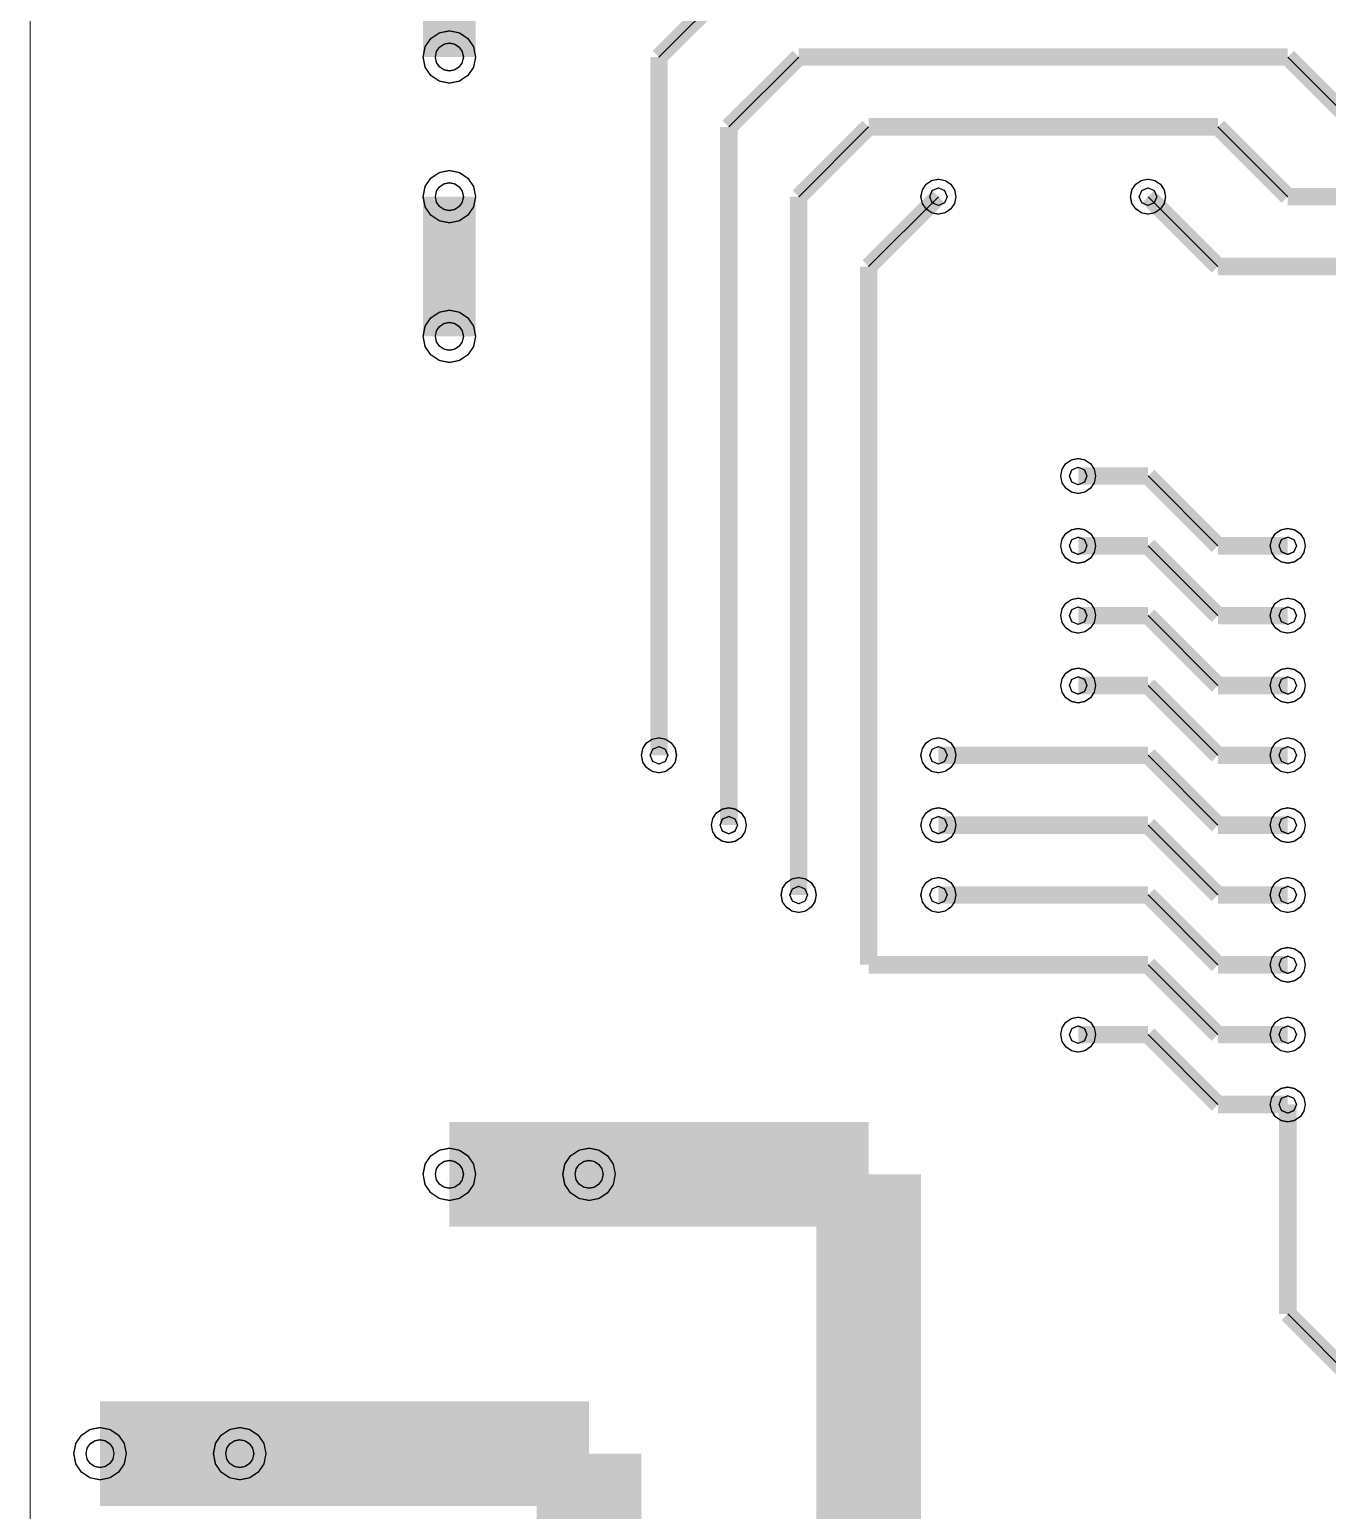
# Model space of a CAD drawing. Extents: x 0.8 to 14.6, y 0 to 10.
# Drawn here: x 0.842 to 4.712, y 3.404 to 7.821 of the extents above; entities that cross this region are included whole.
import ezdxf

# ---------------------------------------------------------------- set-up
doc = ezdxf.new("R2010")
doc.units = 0
doc.layers.get('0').update_dxf_attribs({"linetype": 'CONTINUOUS'})

msp = doc.modelspace()

# ---------------------------------------------------------------- linework, layer by layer
at = {"color": 0}
for points, const_width in [([(0.84375, 0.03125), (0.84375, 10.0313)], 0.00313), ([(2.09375, 8.36458), (2.09375, 7.73958)], 0.15625), ([(2.92708, 7.94792), (2.71875, 7.73958)], 0.05208), ([(2.71875, 7.73958), (2.71875, 5.65625)], 0.05208), ([(3.13542, 7.73958), (2.92708, 7.53125)], 0.05208), ([(4.59375, 7.73958), (3.13542, 7.73958)], 0.05208), ([(4.80208, 7.53125), (4.59375, 7.73958)], 0.05208), ([(2.92708, 7.53125), (2.92708, 5.44792)], 0.05208), ([(3.13542, 7.32292), (3.34375, 7.53125)], 0.05208), ([(3.34375, 7.53125), (4.38542, 7.53125)], 0.05208), ([(4.59375, 7.32292), (4.38542, 7.53125)], 0.05208), ([(2.09375, 7.32292), (2.09375, 6.90625)], 0.15625), ([(3.13542, 5.23958), (3.13542, 7.32292)], 0.05208), ([(3.55208, 7.32292), (3.34375, 7.11458)], 0.05208), ([(4.17708, 7.32292), (4.38542, 7.11458)], 0.05208), ([(5.21875, 7.32292), (4.59375, 7.32292)], 0.05208), ([(3.34375, 7.11458), (3.34375, 5.03125)], 0.05208), ([(4.38542, 7.11458), (9.17708, 7.11458)], 0.05208), ([(4.17708, 6.48958), (3.96875, 6.48958)], 0.05208), ([(4.38542, 6.28125), (4.17708, 6.48958)], 0.05208), ([(4.17708, 6.28125), (3.96875, 6.28125)], 0.05208), ([(4.38542, 6.07292), (4.17708, 6.28125)], 0.05208), ([(4.59375, 6.28125), (4.38542, 6.28125)], 0.05208), ([(4.17708, 6.07292), (3.96875, 6.07292)], 0.05208), ([(4.38542, 5.86458), (4.17708, 6.07292)], 0.05208), ([(4.59375, 6.07292), (4.38542, 6.07292)], 0.05208), ([(4.17708, 5.86458), (3.96875, 5.86458)], 0.05208), ([(4.38542, 5.65625), (4.17708, 5.86458)], 0.05208), ([(4.59375, 5.86458), (4.38542, 5.86458)], 0.05208), ([(3.55208, 5.65625), (4.17708, 5.65625)], 0.05208), ([(4.38542, 5.44792), (4.17708, 5.65625)], 0.05208), ([(4.59375, 5.65625), (4.38542, 5.65625)], 0.05208), ([(4.17708, 5.44792), (3.55208, 5.44792)], 0.05208), ([(4.38542, 5.23958), (4.17708, 5.44792)], 0.05208), ([(4.59375, 5.44792), (4.38542, 5.44792)], 0.05208), ([(4.17708, 5.23958), (3.55208, 5.23958)], 0.05208), ([(4.38542, 5.03125), (4.17708, 5.23958)], 0.05208), ([(4.59375, 5.23958), (4.38542, 5.23958)], 0.05208), ([(4.17708, 5.03125), (3.34375, 5.03125)], 0.05208), ([(4.38542, 4.82292), (4.17708, 5.03125)], 0.05208), ([(4.59375, 5.03125), (4.38542, 5.03125)], 0.05208), ([(4.17708, 4.82292), (3.96875, 4.82292)], 0.05208), ([(4.38542, 4.61458), (4.17708, 4.82292)], 0.05208), ([(4.59375, 4.82292), (4.38542, 4.82292)], 0.05208), ([(4.59375, 4.61458), (4.38542, 4.61458)], 0.05208), ([(4.59375, 4.61458), (4.59375, 3.98958)], 0.05208), ([(3.34375, 4.40625), (2.09375, 4.40625)], 0.3125), ([(3.34375, 1.07292), (3.34375, 4.40625)], 0.3125), ([(4.80208, 3.78125), (4.59375, 3.98958)], 0.05208), ([(2.51042, 3.57292), (1.05208, 3.57292)], 0.3125), ([(2.51042, 3.15625), (2.51042, 3.57292)], 0.3125)]:
    msp.add_lwpolyline(points, dxfattribs=dict(at, const_width=const_width))
for points in [[(2.92708, 7.94792), (2.71875, 7.73958)], [(3.13542, 7.73958), (2.92708, 7.53125)], [(4.80208, 7.53125), (4.59375, 7.73958)], [(3.13542, 7.32292), (3.34375, 7.53125)], [(4.59375, 7.32292), (4.38542, 7.53125)], [(3.55208, 7.32292), (3.34375, 7.11458)], [(4.17708, 7.32292), (4.38542, 7.11458)], [(4.38542, 6.28125), (4.17708, 6.48958)], [(4.38542, 6.07292), (4.17708, 6.28125)], [(4.38542, 5.86458), (4.17708, 6.07292)], [(4.38542, 5.65625), (4.17708, 5.86458)], [(4.38542, 5.44792), (4.17708, 5.65625)], [(4.38542, 5.23958), (4.17708, 5.44792)], [(4.38542, 5.03125), (4.17708, 5.23958)], [(4.38542, 4.82292), (4.17708, 5.03125)], [(4.38542, 4.61458), (4.17708, 4.82292)], [(4.80208, 3.78125), (4.59375, 3.98958)]]:
    msp.add_lwpolyline(points, dxfattribs=at)
at = {"color": 0, "const_width": 0.00344}
for points in [[(2.17188, 7.73958), (2.16569, 7.70919), (2.14899, 7.68435), (2.12414, 7.66764), (2.09375, 7.66146), (2.06332, 7.66764), (2.03847, 7.68435), (2.02175, 7.70919), (2.01563, 7.73958), (2.02175, 7.77001), (2.03847, 7.79486), (2.06332, 7.81158), (2.09375, 7.81771), (2.12414, 7.81158), (2.14899, 7.79486), (2.16569, 7.77001), (2.17188, 7.73958)], [(2.17188, 7.32292), (2.16569, 7.29253), (2.14899, 7.26768), (2.12414, 7.25097), (2.09375, 7.24479), (2.06332, 7.25097), (2.03847, 7.26768), (2.02175, 7.29253), (2.01563, 7.32292), (2.02175, 7.35335), (2.03847, 7.37819), (2.06332, 7.39492), (2.09375, 7.40104), (2.12414, 7.39492), (2.14899, 7.37819), (2.16569, 7.35335), (2.17188, 7.32292)], [(3.60417, 7.32292), (3.60004, 7.30268), (3.58886, 7.28614), (3.57232, 7.27496), (3.55208, 7.27083), (3.53179, 7.27496), (3.51525, 7.28614), (3.50407, 7.30268), (3.5, 7.32292), (3.50407, 7.34321), (3.51525, 7.35975), (3.53179, 7.37093), (3.55208, 7.375), (3.57232, 7.37093), (3.58886, 7.35975), (3.60004, 7.34321), (3.60417, 7.32292)], [(4.22917, 7.32292), (4.22504, 7.30268), (4.21386, 7.28614), (4.19732, 7.27496), (4.17708, 7.27083), (4.15679, 7.27496), (4.14025, 7.28614), (4.12907, 7.30268), (4.125, 7.32292), (4.12907, 7.34321), (4.14025, 7.35975), (4.15679, 7.37093), (4.17708, 7.375), (4.19732, 7.37093), (4.21386, 7.35975), (4.22504, 7.34321), (4.22917, 7.32292)], [(2.17188, 6.90625), (2.16569, 6.87586), (2.14899, 6.85101), (2.12414, 6.83431), (2.09375, 6.82813), (2.06332, 6.83431), (2.03847, 6.85101), (2.02175, 6.87586), (2.01563, 6.90625), (2.02175, 6.93668), (2.03847, 6.96153), (2.06332, 6.97825), (2.09375, 6.98438), (2.12414, 6.97825), (2.14899, 6.96153), (2.16569, 6.93668), (2.17188, 6.90625)], [(4.02083, 6.48958), (4.01671, 6.46935), (4.00553, 6.45281), (3.98899, 6.44163), (3.96875, 6.4375), (3.94846, 6.44163), (3.93192, 6.45281), (3.92074, 6.46935), (3.91667, 6.48958), (3.92074, 6.50988), (3.93192, 6.52642), (3.94846, 6.5376), (3.96875, 6.54167), (3.98899, 6.5376), (4.00553, 6.52642), (4.01671, 6.50988), (4.02083, 6.48958)], [(4.02083, 6.28125), (4.01671, 6.26101), (4.00553, 6.24447), (3.98899, 6.23329), (3.96875, 6.22917), (3.94846, 6.23329), (3.93192, 6.24447), (3.92074, 6.26101), (3.91667, 6.28125), (3.92074, 6.30154), (3.93192, 6.31808), (3.94846, 6.32926), (3.96875, 6.33333), (3.98899, 6.32926), (4.00553, 6.31808), (4.01671, 6.30154), (4.02083, 6.28125)], [(4.64583, 6.28125), (4.64171, 6.26101), (4.63053, 6.24447), (4.61399, 6.23329), (4.59375, 6.22917), (4.57346, 6.23329), (4.55692, 6.24447), (4.54574, 6.26101), (4.54167, 6.28125), (4.54574, 6.30154), (4.55692, 6.31808), (4.57346, 6.32926), (4.59375, 6.33333), (4.61399, 6.32926), (4.63053, 6.31808), (4.64171, 6.30154), (4.64583, 6.28125)], [(4.02083, 6.07292), (4.01671, 6.05268), (4.00553, 6.03614), (3.98899, 6.02496), (3.96875, 6.02083), (3.94846, 6.02496), (3.93192, 6.03614), (3.92074, 6.05268), (3.91667, 6.07292), (3.92074, 6.09321), (3.93192, 6.10975), (3.94846, 6.12093), (3.96875, 6.125), (3.98899, 6.12093), (4.00553, 6.10975), (4.01671, 6.09321), (4.02083, 6.07292)], [(4.64583, 6.07292), (4.64171, 6.05268), (4.63053, 6.03614), (4.61399, 6.02496), (4.59375, 6.02083), (4.57346, 6.02496), (4.55692, 6.03614), (4.54574, 6.05268), (4.54167, 6.07292), (4.54574, 6.09321), (4.55692, 6.10975), (4.57346, 6.12093), (4.59375, 6.125), (4.61399, 6.12093), (4.63053, 6.10975), (4.64171, 6.09321), (4.64583, 6.07292)], [(4.02083, 5.86458), (4.01671, 5.84435), (4.00553, 5.82781), (3.98899, 5.81663), (3.96875, 5.8125), (3.94846, 5.81663), (3.93192, 5.82781), (3.92074, 5.84435), (3.91667, 5.86458), (3.92074, 5.88488), (3.93192, 5.90142), (3.94846, 5.9126), (3.96875, 5.91667), (3.98899, 5.9126), (4.00553, 5.90142), (4.01671, 5.88488), (4.02083, 5.86458)], [(4.64583, 5.86458), (4.64171, 5.84435), (4.63053, 5.82781), (4.61399, 5.81663), (4.59375, 5.8125), (4.57346, 5.81663), (4.55692, 5.82781), (4.54574, 5.84435), (4.54167, 5.86458), (4.54574, 5.88488), (4.55692, 5.90142), (4.57346, 5.9126), (4.59375, 5.91667), (4.61399, 5.9126), (4.63053, 5.90142), (4.64171, 5.88488), (4.64583, 5.86458)], [(2.77083, 5.65625), (2.76671, 5.63601), (2.75553, 5.61947), (2.73899, 5.60829), (2.71875, 5.60417), (2.69846, 5.60829), (2.68192, 5.61947), (2.67074, 5.63601), (2.66667, 5.65625), (2.67074, 5.67654), (2.68192, 5.69308), (2.69846, 5.70426), (2.71875, 5.70833), (2.73899, 5.70426), (2.75553, 5.69308), (2.76671, 5.67654), (2.77083, 5.65625)], [(3.60417, 5.65625), (3.60004, 5.63601), (3.58886, 5.61947), (3.57232, 5.60829), (3.55208, 5.60417), (3.53179, 5.60829), (3.51525, 5.61947), (3.50407, 5.63601), (3.5, 5.65625), (3.50407, 5.67654), (3.51525, 5.69308), (3.53179, 5.70426), (3.55208, 5.70833), (3.57232, 5.70426), (3.58886, 5.69308), (3.60004, 5.67654), (3.60417, 5.65625)], [(4.64583, 5.65625), (4.64171, 5.63601), (4.63053, 5.61947), (4.61399, 5.60829), (4.59375, 5.60417), (4.57346, 5.60829), (4.55692, 5.61947), (4.54574, 5.63601), (4.54167, 5.65625), (4.54574, 5.67654), (4.55692, 5.69308), (4.57346, 5.70426), (4.59375, 5.70833), (4.61399, 5.70426), (4.63053, 5.69308), (4.64171, 5.67654), (4.64583, 5.65625)], [(2.97917, 5.44792), (2.97504, 5.42768), (2.96386, 5.41114), (2.94732, 5.39996), (2.92708, 5.39583), (2.90679, 5.39996), (2.89025, 5.41114), (2.87907, 5.42768), (2.875, 5.44792), (2.87907, 5.46821), (2.89025, 5.48475), (2.90679, 5.49593), (2.92708, 5.5), (2.94732, 5.49593), (2.96386, 5.48475), (2.97504, 5.46821), (2.97917, 5.44792)], [(3.60417, 5.44792), (3.60004, 5.42768), (3.58886, 5.41114), (3.57232, 5.39996), (3.55208, 5.39583), (3.53179, 5.39996), (3.51525, 5.41114), (3.50407, 5.42768), (3.5, 5.44792), (3.50407, 5.46821), (3.51525, 5.48475), (3.53179, 5.49593), (3.55208, 5.5), (3.57232, 5.49593), (3.58886, 5.48475), (3.60004, 5.46821), (3.60417, 5.44792)], [(4.64583, 5.44792), (4.64171, 5.42768), (4.63053, 5.41114), (4.61399, 5.39996), (4.59375, 5.39583), (4.57346, 5.39996), (4.55692, 5.41114), (4.54574, 5.42768), (4.54167, 5.44792), (4.54574, 5.46821), (4.55692, 5.48475), (4.57346, 5.49593), (4.59375, 5.5), (4.61399, 5.49593), (4.63053, 5.48475), (4.64171, 5.46821), (4.64583, 5.44792)], [(3.1875, 5.23958), (3.18338, 5.21935), (3.17219, 5.20281), (3.15565, 5.19162), (3.13542, 5.1875), (3.11513, 5.19162), (3.09858, 5.20281), (3.0874, 5.21935), (3.08333, 5.23958), (3.0874, 5.25988), (3.09858, 5.27642), (3.11513, 5.2876), (3.13542, 5.29167), (3.15565, 5.2876), (3.17219, 5.27642), (3.18338, 5.25988), (3.1875, 5.23958)], [(3.60417, 5.23958), (3.60004, 5.21935), (3.58886, 5.20281), (3.57232, 5.19162), (3.55208, 5.1875), (3.53179, 5.19162), (3.51525, 5.20281), (3.50407, 5.21935), (3.5, 5.23958), (3.50407, 5.25988), (3.51525, 5.27642), (3.53179, 5.2876), (3.55208, 5.29167), (3.57232, 5.2876), (3.58886, 5.27642), (3.60004, 5.25988), (3.60417, 5.23958)], [(4.64583, 5.23958), (4.64171, 5.21935), (4.63053, 5.20281), (4.61399, 5.19162), (4.59375, 5.1875), (4.57346, 5.19162), (4.55692, 5.20281), (4.54574, 5.21935), (4.54167, 5.23958), (4.54574, 5.25988), (4.55692, 5.27642), (4.57346, 5.2876), (4.59375, 5.29167), (4.61399, 5.2876), (4.63053, 5.27642), (4.64171, 5.25988), (4.64583, 5.23958)], [(4.64583, 5.03125), (4.64171, 5.01101), (4.63053, 4.99447), (4.61399, 4.98329), (4.59375, 4.97917), (4.57346, 4.98329), (4.55692, 4.99447), (4.54574, 5.01101), (4.54167, 5.03125), (4.54574, 5.05154), (4.55692, 5.06808), (4.57346, 5.07926), (4.59375, 5.08333), (4.61399, 5.07926), (4.63053, 5.06808), (4.64171, 5.05154), (4.64583, 5.03125)], [(4.02083, 4.82292), (4.01671, 4.80268), (4.00553, 4.78614), (3.98899, 4.77496), (3.96875, 4.77083), (3.94846, 4.77496), (3.93192, 4.78614), (3.92074, 4.80268), (3.91667, 4.82292), (3.92074, 4.84321), (3.93192, 4.85975), (3.94846, 4.87093), (3.96875, 4.875), (3.98899, 4.87093), (4.00553, 4.85975), (4.01671, 4.84321), (4.02083, 4.82292)], [(4.64583, 4.82292), (4.64171, 4.80268), (4.63053, 4.78614), (4.61399, 4.77496), (4.59375, 4.77083), (4.57346, 4.77496), (4.55692, 4.78614), (4.54574, 4.80268), (4.54167, 4.82292), (4.54574, 4.84321), (4.55692, 4.85975), (4.57346, 4.87093), (4.59375, 4.875), (4.61399, 4.87093), (4.63053, 4.85975), (4.64171, 4.84321), (4.64583, 4.82292)], [(4.64583, 4.61458), (4.64171, 4.59435), (4.63053, 4.57781), (4.61399, 4.56662), (4.59375, 4.5625), (4.57346, 4.56662), (4.55692, 4.57781), (4.54574, 4.59435), (4.54167, 4.61458), (4.54574, 4.63488), (4.55692, 4.65142), (4.57346, 4.6626), (4.59375, 4.66667), (4.61399, 4.6626), (4.63053, 4.65142), (4.64171, 4.63488), (4.64583, 4.61458)], [(2.17188, 4.40625), (2.16569, 4.37586), (2.14899, 4.35101), (2.12414, 4.33431), (2.09375, 4.32813), (2.06332, 4.33431), (2.03847, 4.35101), (2.02175, 4.37586), (2.01563, 4.40625), (2.02175, 4.43668), (2.03847, 4.46153), (2.06332, 4.47825), (2.09375, 4.48438), (2.12414, 4.47825), (2.14899, 4.46153), (2.16569, 4.43668), (2.17188, 4.40625)], [(2.58854, 4.40625), (2.58236, 4.37586), (2.56565, 4.35101), (2.54081, 4.33431), (2.51042, 4.32813), (2.47999, 4.33431), (2.45514, 4.35101), (2.43842, 4.37586), (2.43229, 4.40625), (2.43842, 4.43668), (2.45514, 4.46153), (2.47999, 4.47825), (2.51042, 4.48438), (2.54081, 4.47825), (2.56565, 4.46153), (2.58236, 4.43668), (2.58854, 4.40625)], [(1.13021, 3.57292), (1.12402, 3.54253), (1.10731, 3.51768), (1.08247, 3.50097), (1.05208, 3.49479), (1.02165, 3.50097), (0.9968, 3.51768), (0.98009, 3.54253), (0.97396, 3.57292), (0.98009, 3.60335), (0.9968, 3.62819), (1.02165, 3.64492), (1.05208, 3.65104), (1.08247, 3.64492), (1.10731, 3.62819), (1.12402, 3.60335), (1.13021, 3.57292)], [(1.54688, 3.57292), (1.54069, 3.54253), (1.52399, 3.51768), (1.49914, 3.50097), (1.46875, 3.49479), (1.43832, 3.50097), (1.41347, 3.51768), (1.39675, 3.54253), (1.39063, 3.57292), (1.39675, 3.60335), (1.41347, 3.62819), (1.43832, 3.64492), (1.46875, 3.65104), (1.49914, 3.64492), (1.52399, 3.62819), (1.54069, 3.60335), (1.54688, 3.57292)]]:
    msp.add_lwpolyline(points, close=True, dxfattribs=at)
at = {"color": 0}
for points in [[(2.17188, 7.73958), (2.16569, 7.70919), (2.14899, 7.68435), (2.12414, 7.66764), (2.09375, 7.66146), (2.06332, 7.66764), (2.03847, 7.68435), (2.02175, 7.70919), (2.01563, 7.73958), (2.02175, 7.77001), (2.03847, 7.79486), (2.06332, 7.81158), (2.09375, 7.81771), (2.12414, 7.81158), (2.14899, 7.79486), (2.16569, 7.77001), (2.17188, 7.73958)], [(2.17188, 7.32292), (2.16569, 7.29253), (2.14899, 7.26768), (2.12414, 7.25097), (2.09375, 7.24479), (2.06332, 7.25097), (2.03847, 7.26768), (2.02175, 7.29253), (2.01563, 7.32292), (2.02175, 7.35335), (2.03847, 7.37819), (2.06332, 7.39492), (2.09375, 7.40104), (2.12414, 7.39492), (2.14899, 7.37819), (2.16569, 7.35335), (2.17188, 7.32292)], [(3.60417, 7.32292), (3.60004, 7.30268), (3.58886, 7.28614), (3.57232, 7.27496), (3.55208, 7.27083), (3.53179, 7.27496), (3.51525, 7.28614), (3.50407, 7.30268), (3.5, 7.32292), (3.50407, 7.34321), (3.51525, 7.35975), (3.53179, 7.37093), (3.55208, 7.375), (3.57232, 7.37093), (3.58886, 7.35975), (3.60004, 7.34321), (3.60417, 7.32292)], [(4.22917, 7.32292), (4.22504, 7.30268), (4.21386, 7.28614), (4.19732, 7.27496), (4.17708, 7.27083), (4.15679, 7.27496), (4.14025, 7.28614), (4.12907, 7.30268), (4.125, 7.32292), (4.12907, 7.34321), (4.14025, 7.35975), (4.15679, 7.37093), (4.17708, 7.375), (4.19732, 7.37093), (4.21386, 7.35975), (4.22504, 7.34321), (4.22917, 7.32292)], [(2.17188, 6.90625), (2.16569, 6.87586), (2.14899, 6.85101), (2.12414, 6.83431), (2.09375, 6.82813), (2.06332, 6.83431), (2.03847, 6.85101), (2.02175, 6.87586), (2.01563, 6.90625), (2.02175, 6.93668), (2.03847, 6.96153), (2.06332, 6.97825), (2.09375, 6.98438), (2.12414, 6.97825), (2.14899, 6.96153), (2.16569, 6.93668), (2.17188, 6.90625)], [(4.02083, 6.48958), (4.01671, 6.46935), (4.00553, 6.45281), (3.98899, 6.44163), (3.96875, 6.4375), (3.94846, 6.44163), (3.93192, 6.45281), (3.92074, 6.46935), (3.91667, 6.48958), (3.92074, 6.50988), (3.93192, 6.52642), (3.94846, 6.5376), (3.96875, 6.54167), (3.98899, 6.5376), (4.00553, 6.52642), (4.01671, 6.50988), (4.02083, 6.48958)], [(4.02083, 6.28125), (4.01671, 6.26101), (4.00553, 6.24447), (3.98899, 6.23329), (3.96875, 6.22917), (3.94846, 6.23329), (3.93192, 6.24447), (3.92074, 6.26101), (3.91667, 6.28125), (3.92074, 6.30154), (3.93192, 6.31808), (3.94846, 6.32926), (3.96875, 6.33333), (3.98899, 6.32926), (4.00553, 6.31808), (4.01671, 6.30154), (4.02083, 6.28125)], [(4.64583, 6.28125), (4.64171, 6.26101), (4.63053, 6.24447), (4.61399, 6.23329), (4.59375, 6.22917), (4.57346, 6.23329), (4.55692, 6.24447), (4.54574, 6.26101), (4.54167, 6.28125), (4.54574, 6.30154), (4.55692, 6.31808), (4.57346, 6.32926), (4.59375, 6.33333), (4.61399, 6.32926), (4.63053, 6.31808), (4.64171, 6.30154), (4.64583, 6.28125)], [(4.02083, 6.07292), (4.01671, 6.05268), (4.00553, 6.03614), (3.98899, 6.02496), (3.96875, 6.02083), (3.94846, 6.02496), (3.93192, 6.03614), (3.92074, 6.05268), (3.91667, 6.07292), (3.92074, 6.09321), (3.93192, 6.10975), (3.94846, 6.12093), (3.96875, 6.125), (3.98899, 6.12093), (4.00553, 6.10975), (4.01671, 6.09321), (4.02083, 6.07292)], [(4.64583, 6.07292), (4.64171, 6.05268), (4.63053, 6.03614), (4.61399, 6.02496), (4.59375, 6.02083), (4.57346, 6.02496), (4.55692, 6.03614), (4.54574, 6.05268), (4.54167, 6.07292), (4.54574, 6.09321), (4.55692, 6.10975), (4.57346, 6.12093), (4.59375, 6.125), (4.61399, 6.12093), (4.63053, 6.10975), (4.64171, 6.09321), (4.64583, 6.07292)], [(4.02083, 5.86458), (4.01671, 5.84435), (4.00553, 5.82781), (3.98899, 5.81663), (3.96875, 5.8125), (3.94846, 5.81663), (3.93192, 5.82781), (3.92074, 5.84435), (3.91667, 5.86458), (3.92074, 5.88488), (3.93192, 5.90142), (3.94846, 5.9126), (3.96875, 5.91667), (3.98899, 5.9126), (4.00553, 5.90142), (4.01671, 5.88488), (4.02083, 5.86458)], [(4.64583, 5.86458), (4.64171, 5.84435), (4.63053, 5.82781), (4.61399, 5.81663), (4.59375, 5.8125), (4.57346, 5.81663), (4.55692, 5.82781), (4.54574, 5.84435), (4.54167, 5.86458), (4.54574, 5.88488), (4.55692, 5.90142), (4.57346, 5.9126), (4.59375, 5.91667), (4.61399, 5.9126), (4.63053, 5.90142), (4.64171, 5.88488), (4.64583, 5.86458)], [(2.77083, 5.65625), (2.76671, 5.63601), (2.75553, 5.61947), (2.73899, 5.60829), (2.71875, 5.60417), (2.69846, 5.60829), (2.68192, 5.61947), (2.67074, 5.63601), (2.66667, 5.65625), (2.67074, 5.67654), (2.68192, 5.69308), (2.69846, 5.70426), (2.71875, 5.70833), (2.73899, 5.70426), (2.75553, 5.69308), (2.76671, 5.67654), (2.77083, 5.65625)], [(3.60417, 5.65625), (3.60004, 5.63601), (3.58886, 5.61947), (3.57232, 5.60829), (3.55208, 5.60417), (3.53179, 5.60829), (3.51525, 5.61947), (3.50407, 5.63601), (3.5, 5.65625), (3.50407, 5.67654), (3.51525, 5.69308), (3.53179, 5.70426), (3.55208, 5.70833), (3.57232, 5.70426), (3.58886, 5.69308), (3.60004, 5.67654), (3.60417, 5.65625)], [(4.64583, 5.65625), (4.64171, 5.63601), (4.63053, 5.61947), (4.61399, 5.60829), (4.59375, 5.60417), (4.57346, 5.60829), (4.55692, 5.61947), (4.54574, 5.63601), (4.54167, 5.65625), (4.54574, 5.67654), (4.55692, 5.69308), (4.57346, 5.70426), (4.59375, 5.70833), (4.61399, 5.70426), (4.63053, 5.69308), (4.64171, 5.67654), (4.64583, 5.65625)], [(2.97917, 5.44792), (2.97504, 5.42768), (2.96386, 5.41114), (2.94732, 5.39996), (2.92708, 5.39583), (2.90679, 5.39996), (2.89025, 5.41114), (2.87907, 5.42768), (2.875, 5.44792), (2.87907, 5.46821), (2.89025, 5.48475), (2.90679, 5.49593), (2.92708, 5.5), (2.94732, 5.49593), (2.96386, 5.48475), (2.97504, 5.46821), (2.97917, 5.44792)], [(3.60417, 5.44792), (3.60004, 5.42768), (3.58886, 5.41114), (3.57232, 5.39996), (3.55208, 5.39583), (3.53179, 5.39996), (3.51525, 5.41114), (3.50407, 5.42768), (3.5, 5.44792), (3.50407, 5.46821), (3.51525, 5.48475), (3.53179, 5.49593), (3.55208, 5.5), (3.57232, 5.49593), (3.58886, 5.48475), (3.60004, 5.46821), (3.60417, 5.44792)], [(4.64583, 5.44792), (4.64171, 5.42768), (4.63053, 5.41114), (4.61399, 5.39996), (4.59375, 5.39583), (4.57346, 5.39996), (4.55692, 5.41114), (4.54574, 5.42768), (4.54167, 5.44792), (4.54574, 5.46821), (4.55692, 5.48475), (4.57346, 5.49593), (4.59375, 5.5), (4.61399, 5.49593), (4.63053, 5.48475), (4.64171, 5.46821), (4.64583, 5.44792)], [(3.1875, 5.23958), (3.18338, 5.21935), (3.17219, 5.20281), (3.15565, 5.19162), (3.13542, 5.1875), (3.11513, 5.19162), (3.09858, 5.20281), (3.0874, 5.21935), (3.08333, 5.23958), (3.0874, 5.25988), (3.09858, 5.27642), (3.11513, 5.2876), (3.13542, 5.29167), (3.15565, 5.2876), (3.17219, 5.27642), (3.18338, 5.25988), (3.1875, 5.23958)], [(3.60417, 5.23958), (3.60004, 5.21935), (3.58886, 5.20281), (3.57232, 5.19162), (3.55208, 5.1875), (3.53179, 5.19162), (3.51525, 5.20281), (3.50407, 5.21935), (3.5, 5.23958), (3.50407, 5.25988), (3.51525, 5.27642), (3.53179, 5.2876), (3.55208, 5.29167), (3.57232, 5.2876), (3.58886, 5.27642), (3.60004, 5.25988), (3.60417, 5.23958)], [(4.64583, 5.23958), (4.64171, 5.21935), (4.63053, 5.20281), (4.61399, 5.19162), (4.59375, 5.1875), (4.57346, 5.19162), (4.55692, 5.20281), (4.54574, 5.21935), (4.54167, 5.23958), (4.54574, 5.25988), (4.55692, 5.27642), (4.57346, 5.2876), (4.59375, 5.29167), (4.61399, 5.2876), (4.63053, 5.27642), (4.64171, 5.25988), (4.64583, 5.23958)], [(4.64583, 5.03125), (4.64171, 5.01101), (4.63053, 4.99447), (4.61399, 4.98329), (4.59375, 4.97917), (4.57346, 4.98329), (4.55692, 4.99447), (4.54574, 5.01101), (4.54167, 5.03125), (4.54574, 5.05154), (4.55692, 5.06808), (4.57346, 5.07926), (4.59375, 5.08333), (4.61399, 5.07926), (4.63053, 5.06808), (4.64171, 5.05154), (4.64583, 5.03125)], [(4.02083, 4.82292), (4.01671, 4.80268), (4.00553, 4.78614), (3.98899, 4.77496), (3.96875, 4.77083), (3.94846, 4.77496), (3.93192, 4.78614), (3.92074, 4.80268), (3.91667, 4.82292), (3.92074, 4.84321), (3.93192, 4.85975), (3.94846, 4.87093), (3.96875, 4.875), (3.98899, 4.87093), (4.00553, 4.85975), (4.01671, 4.84321), (4.02083, 4.82292)], [(4.64583, 4.82292), (4.64171, 4.80268), (4.63053, 4.78614), (4.61399, 4.77496), (4.59375, 4.77083), (4.57346, 4.77496), (4.55692, 4.78614), (4.54574, 4.80268), (4.54167, 4.82292), (4.54574, 4.84321), (4.55692, 4.85975), (4.57346, 4.87093), (4.59375, 4.875), (4.61399, 4.87093), (4.63053, 4.85975), (4.64171, 4.84321), (4.64583, 4.82292)], [(4.64583, 4.61458), (4.64171, 4.59435), (4.63053, 4.57781), (4.61399, 4.56662), (4.59375, 4.5625), (4.57346, 4.56662), (4.55692, 4.57781), (4.54574, 4.59435), (4.54167, 4.61458), (4.54574, 4.63488), (4.55692, 4.65142), (4.57346, 4.6626), (4.59375, 4.66667), (4.61399, 4.6626), (4.63053, 4.65142), (4.64171, 4.63488), (4.64583, 4.61458)], [(2.17188, 4.40625), (2.16569, 4.37586), (2.14899, 4.35101), (2.12414, 4.33431), (2.09375, 4.32813), (2.06332, 4.33431), (2.03847, 4.35101), (2.02175, 4.37586), (2.01563, 4.40625), (2.02175, 4.43668), (2.03847, 4.46153), (2.06332, 4.47825), (2.09375, 4.48438), (2.12414, 4.47825), (2.14899, 4.46153), (2.16569, 4.43668), (2.17188, 4.40625)], [(2.58854, 4.40625), (2.58236, 4.37586), (2.56565, 4.35101), (2.54081, 4.33431), (2.51042, 4.32813), (2.47999, 4.33431), (2.45514, 4.35101), (2.43842, 4.37586), (2.43229, 4.40625), (2.43842, 4.43668), (2.45514, 4.46153), (2.47999, 4.47825), (2.51042, 4.48438), (2.54081, 4.47825), (2.56565, 4.46153), (2.58236, 4.43668), (2.58854, 4.40625)], [(1.13021, 3.57292), (1.12402, 3.54253), (1.10731, 3.51768), (1.08247, 3.50097), (1.05208, 3.49479), (1.02165, 3.50097), (0.9968, 3.51768), (0.98009, 3.54253), (0.97396, 3.57292), (0.98009, 3.60335), (0.9968, 3.62819), (1.02165, 3.64492), (1.05208, 3.65104), (1.08247, 3.64492), (1.10731, 3.62819), (1.12402, 3.60335), (1.13021, 3.57292)], [(1.54688, 3.57292), (1.54069, 3.54253), (1.52399, 3.51768), (1.49914, 3.50097), (1.46875, 3.49479), (1.43832, 3.50097), (1.41347, 3.51768), (1.39675, 3.54253), (1.39063, 3.57292), (1.39675, 3.60335), (1.41347, 3.62819), (1.43832, 3.64492), (1.46875, 3.65104), (1.49914, 3.64492), (1.52399, 3.62819), (1.54069, 3.60335), (1.54688, 3.57292)]]:
    msp.add_lwpolyline(points, close=True, dxfattribs=at)
at = {"color": 7, "const_width": 0.00344}
for points in [[(2.13542, 7.73958), (2.13211, 7.72342), (2.12321, 7.71013), (2.10992, 7.70122), (2.09375, 7.69792), (2.07753, 7.70122), (2.06429, 7.71013), (2.05533, 7.72342), (2.05208, 7.73958), (2.05533, 7.75581), (2.06429, 7.76904), (2.07753, 7.778), (2.09375, 7.78125), (2.10992, 7.778), (2.12321, 7.76904), (2.13211, 7.75581), (2.13542, 7.73958)], [(2.13542, 7.32292), (2.13211, 7.30675), (2.12321, 7.29346), (2.10992, 7.28456), (2.09375, 7.28125), (2.07753, 7.28456), (2.06429, 7.29346), (2.05533, 7.30675), (2.05208, 7.32292), (2.05533, 7.33914), (2.06429, 7.35237), (2.07753, 7.36133), (2.09375, 7.36458), (2.10992, 7.36133), (2.12321, 7.35237), (2.13211, 7.33914), (2.13542, 7.32292)], [(3.57813, 7.32292), (3.57047, 7.30453), (3.55208, 7.29688), (3.53364, 7.30453), (3.52604, 7.32292), (3.53364, 7.34136), (3.55208, 7.34896), (3.57047, 7.34136), (3.57813, 7.32292)], [(4.20313, 7.32292), (4.19547, 7.30453), (4.17708, 7.29688), (4.15864, 7.30453), (4.15104, 7.32292), (4.15864, 7.34136), (4.17708, 7.34896), (4.19547, 7.34136), (4.20313, 7.32292)], [(2.13542, 6.90625), (2.13211, 6.89008), (2.12321, 6.87679), (2.10992, 6.86789), (2.09375, 6.86458), (2.07753, 6.86789), (2.06429, 6.87679), (2.05533, 6.89008), (2.05208, 6.90625), (2.05533, 6.92247), (2.06429, 6.93571), (2.07753, 6.94467), (2.09375, 6.94792), (2.10992, 6.94467), (2.12321, 6.93571), (2.13211, 6.92247), (2.13542, 6.90625)], [(3.99479, 6.48958), (3.98714, 6.47119), (3.96875, 6.46354), (3.95031, 6.47119), (3.94271, 6.48958), (3.95031, 6.50803), (3.96875, 6.51563), (3.98714, 6.50803), (3.99479, 6.48958)], [(3.99479, 6.28125), (3.98714, 6.26286), (3.96875, 6.25521), (3.95031, 6.26286), (3.94271, 6.28125), (3.95031, 6.29969), (3.96875, 6.30729), (3.98714, 6.29969), (3.99479, 6.28125)], [(4.61979, 6.28125), (4.61214, 6.26286), (4.59375, 6.25521), (4.57531, 6.26286), (4.56771, 6.28125), (4.57531, 6.29969), (4.59375, 6.30729), (4.61214, 6.29969), (4.61979, 6.28125)], [(3.99479, 6.07292), (3.98714, 6.05453), (3.96875, 6.04688), (3.95031, 6.05453), (3.94271, 6.07292), (3.95031, 6.09136), (3.96875, 6.09896), (3.98714, 6.09136), (3.99479, 6.07292)], [(4.61979, 6.07292), (4.61214, 6.05453), (4.59375, 6.04688), (4.57531, 6.05453), (4.56771, 6.07292), (4.57531, 6.09136), (4.59375, 6.09896), (4.61214, 6.09136), (4.61979, 6.07292)], [(3.99479, 5.86458), (3.98714, 5.84619), (3.96875, 5.83854), (3.95031, 5.84619), (3.94271, 5.86458), (3.95031, 5.88303), (3.96875, 5.89063), (3.98714, 5.88303), (3.99479, 5.86458)], [(4.61979, 5.86458), (4.61214, 5.84619), (4.59375, 5.83854), (4.57531, 5.84619), (4.56771, 5.86458), (4.57531, 5.88303), (4.59375, 5.89063), (4.61214, 5.88303), (4.61979, 5.86458)], [(2.74479, 5.65625), (2.73714, 5.63786), (2.71875, 5.63021), (2.70031, 5.63786), (2.69271, 5.65625), (2.70031, 5.67469), (2.71875, 5.68229), (2.73714, 5.67469), (2.74479, 5.65625)], [(3.57813, 5.65625), (3.57047, 5.63786), (3.55208, 5.63021), (3.53364, 5.63786), (3.52604, 5.65625), (3.53364, 5.67469), (3.55208, 5.68229), (3.57047, 5.67469), (3.57813, 5.65625)], [(4.61979, 5.65625), (4.61214, 5.63786), (4.59375, 5.63021), (4.57531, 5.63786), (4.56771, 5.65625), (4.57531, 5.67469), (4.59375, 5.68229), (4.61214, 5.67469), (4.61979, 5.65625)], [(2.95313, 5.44792), (2.94547, 5.42953), (2.92708, 5.42188), (2.90864, 5.42953), (2.90104, 5.44792), (2.90864, 5.46636), (2.92708, 5.47396), (2.94547, 5.46636), (2.95313, 5.44792)], [(3.57813, 5.44792), (3.57047, 5.42953), (3.55208, 5.42188), (3.53364, 5.42953), (3.52604, 5.44792), (3.53364, 5.46636), (3.55208, 5.47396), (3.57047, 5.46636), (3.57813, 5.44792)], [(4.61979, 5.44792), (4.61214, 5.42953), (4.59375, 5.42188), (4.57531, 5.42953), (4.56771, 5.44792), (4.57531, 5.46636), (4.59375, 5.47396), (4.61214, 5.46636), (4.61979, 5.44792)], [(3.16146, 5.23958), (3.15381, 5.22119), (3.13542, 5.21354), (3.11697, 5.22119), (3.10938, 5.23958), (3.11697, 5.25803), (3.13542, 5.26563), (3.15381, 5.25803), (3.16146, 5.23958)], [(3.57813, 5.23958), (3.57047, 5.22119), (3.55208, 5.21354), (3.53364, 5.22119), (3.52604, 5.23958), (3.53364, 5.25803), (3.55208, 5.26563), (3.57047, 5.25803), (3.57813, 5.23958)], [(4.61979, 5.23958), (4.61214, 5.22119), (4.59375, 5.21354), (4.57531, 5.22119), (4.56771, 5.23958), (4.57531, 5.25803), (4.59375, 5.26563), (4.61214, 5.25803), (4.61979, 5.23958)], [(4.61979, 5.03125), (4.61214, 5.01286), (4.59375, 5.00521), (4.57531, 5.01286), (4.56771, 5.03125), (4.57531, 5.04969), (4.59375, 5.05729), (4.61214, 5.04969), (4.61979, 5.03125)], [(3.99479, 4.82292), (3.98714, 4.80453), (3.96875, 4.79688), (3.95031, 4.80453), (3.94271, 4.82292), (3.95031, 4.84136), (3.96875, 4.84896), (3.98714, 4.84136), (3.99479, 4.82292)], [(4.61979, 4.82292), (4.61214, 4.80453), (4.59375, 4.79688), (4.57531, 4.80453), (4.56771, 4.82292), (4.57531, 4.84136), (4.59375, 4.84896), (4.61214, 4.84136), (4.61979, 4.82292)], [(4.61979, 4.61458), (4.61214, 4.59619), (4.59375, 4.58854), (4.57531, 4.59619), (4.56771, 4.61458), (4.57531, 4.63303), (4.59375, 4.64063), (4.61214, 4.63303), (4.61979, 4.61458)], [(2.13542, 4.40625), (2.13211, 4.39008), (2.12321, 4.37679), (2.10992, 4.36789), (2.09375, 4.36458), (2.07753, 4.36789), (2.06429, 4.37679), (2.05533, 4.39008), (2.05208, 4.40625), (2.05533, 4.42247), (2.06429, 4.43571), (2.07753, 4.44467), (2.09375, 4.44792), (2.10992, 4.44467), (2.12321, 4.43571), (2.13211, 4.42247), (2.13542, 4.40625)], [(2.55208, 4.40625), (2.54878, 4.39008), (2.53988, 4.37679), (2.52658, 4.36789), (2.51042, 4.36458), (2.49419, 4.36789), (2.48096, 4.37679), (2.472, 4.39008), (2.46875, 4.40625), (2.472, 4.42247), (2.48096, 4.43571), (2.49419, 4.44467), (2.51042, 4.44792), (2.52658, 4.44467), (2.53988, 4.43571), (2.54878, 4.42247), (2.55208, 4.40625)], [(1.09375, 3.57292), (1.09044, 3.55675), (1.08154, 3.54346), (1.06825, 3.53456), (1.05208, 3.53125), (1.03586, 3.53456), (1.02262, 3.54346), (1.01367, 3.55675), (1.01042, 3.57292), (1.01367, 3.58914), (1.02262, 3.60238), (1.03586, 3.61133), (1.05208, 3.61458), (1.06825, 3.61133), (1.08154, 3.60238), (1.09044, 3.58914), (1.09375, 3.57292)], [(1.51042, 3.57292), (1.50711, 3.55675), (1.49821, 3.54346), (1.48492, 3.53456), (1.46875, 3.53125), (1.45253, 3.53456), (1.43929, 3.54346), (1.43033, 3.55675), (1.42708, 3.57292), (1.43033, 3.58914), (1.43929, 3.60238), (1.45253, 3.61133), (1.46875, 3.61458), (1.48492, 3.61133), (1.49821, 3.60238), (1.50711, 3.58914), (1.51042, 3.57292)]]:
    msp.add_lwpolyline(points, close=True, dxfattribs=at)
at = {"color": 7}
for points in [[(2.13542, 7.73958), (2.13211, 7.72342), (2.12321, 7.71013), (2.10992, 7.70122), (2.09375, 7.69792), (2.07753, 7.70122), (2.06429, 7.71013), (2.05533, 7.72342), (2.05208, 7.73958), (2.05533, 7.75581), (2.06429, 7.76904), (2.07753, 7.778), (2.09375, 7.78125), (2.10992, 7.778), (2.12321, 7.76904), (2.13211, 7.75581), (2.13542, 7.73958)], [(2.13542, 7.32292), (2.13211, 7.30675), (2.12321, 7.29346), (2.10992, 7.28456), (2.09375, 7.28125), (2.07753, 7.28456), (2.06429, 7.29346), (2.05533, 7.30675), (2.05208, 7.32292), (2.05533, 7.33914), (2.06429, 7.35237), (2.07753, 7.36133), (2.09375, 7.36458), (2.10992, 7.36133), (2.12321, 7.35237), (2.13211, 7.33914), (2.13542, 7.32292)], [(3.57813, 7.32292), (3.57047, 7.30453), (3.55208, 7.29688), (3.53364, 7.30453), (3.52604, 7.32292), (3.53364, 7.34136), (3.55208, 7.34896), (3.57047, 7.34136), (3.57813, 7.32292)], [(4.20313, 7.32292), (4.19547, 7.30453), (4.17708, 7.29688), (4.15864, 7.30453), (4.15104, 7.32292), (4.15864, 7.34136), (4.17708, 7.34896), (4.19547, 7.34136), (4.20313, 7.32292)], [(2.13542, 6.90625), (2.13211, 6.89008), (2.12321, 6.87679), (2.10992, 6.86789), (2.09375, 6.86458), (2.07753, 6.86789), (2.06429, 6.87679), (2.05533, 6.89008), (2.05208, 6.90625), (2.05533, 6.92247), (2.06429, 6.93571), (2.07753, 6.94467), (2.09375, 6.94792), (2.10992, 6.94467), (2.12321, 6.93571), (2.13211, 6.92247), (2.13542, 6.90625)], [(3.99479, 6.48958), (3.98714, 6.47119), (3.96875, 6.46354), (3.95031, 6.47119), (3.94271, 6.48958), (3.95031, 6.50803), (3.96875, 6.51563), (3.98714, 6.50803), (3.99479, 6.48958)], [(3.99479, 6.28125), (3.98714, 6.26286), (3.96875, 6.25521), (3.95031, 6.26286), (3.94271, 6.28125), (3.95031, 6.29969), (3.96875, 6.30729), (3.98714, 6.29969), (3.99479, 6.28125)], [(4.61979, 6.28125), (4.61214, 6.26286), (4.59375, 6.25521), (4.57531, 6.26286), (4.56771, 6.28125), (4.57531, 6.29969), (4.59375, 6.30729), (4.61214, 6.29969), (4.61979, 6.28125)], [(3.99479, 6.07292), (3.98714, 6.05453), (3.96875, 6.04688), (3.95031, 6.05453), (3.94271, 6.07292), (3.95031, 6.09136), (3.96875, 6.09896), (3.98714, 6.09136), (3.99479, 6.07292)], [(4.61979, 6.07292), (4.61214, 6.05453), (4.59375, 6.04688), (4.57531, 6.05453), (4.56771, 6.07292), (4.57531, 6.09136), (4.59375, 6.09896), (4.61214, 6.09136), (4.61979, 6.07292)], [(3.99479, 5.86458), (3.98714, 5.84619), (3.96875, 5.83854), (3.95031, 5.84619), (3.94271, 5.86458), (3.95031, 5.88303), (3.96875, 5.89063), (3.98714, 5.88303), (3.99479, 5.86458)], [(4.61979, 5.86458), (4.61214, 5.84619), (4.59375, 5.83854), (4.57531, 5.84619), (4.56771, 5.86458), (4.57531, 5.88303), (4.59375, 5.89063), (4.61214, 5.88303), (4.61979, 5.86458)], [(2.74479, 5.65625), (2.73714, 5.63786), (2.71875, 5.63021), (2.70031, 5.63786), (2.69271, 5.65625), (2.70031, 5.67469), (2.71875, 5.68229), (2.73714, 5.67469), (2.74479, 5.65625)], [(3.57813, 5.65625), (3.57047, 5.63786), (3.55208, 5.63021), (3.53364, 5.63786), (3.52604, 5.65625), (3.53364, 5.67469), (3.55208, 5.68229), (3.57047, 5.67469), (3.57813, 5.65625)], [(4.61979, 5.65625), (4.61214, 5.63786), (4.59375, 5.63021), (4.57531, 5.63786), (4.56771, 5.65625), (4.57531, 5.67469), (4.59375, 5.68229), (4.61214, 5.67469), (4.61979, 5.65625)], [(2.95313, 5.44792), (2.94547, 5.42953), (2.92708, 5.42188), (2.90864, 5.42953), (2.90104, 5.44792), (2.90864, 5.46636), (2.92708, 5.47396), (2.94547, 5.46636), (2.95313, 5.44792)], [(3.57813, 5.44792), (3.57047, 5.42953), (3.55208, 5.42188), (3.53364, 5.42953), (3.52604, 5.44792), (3.53364, 5.46636), (3.55208, 5.47396), (3.57047, 5.46636), (3.57813, 5.44792)], [(4.61979, 5.44792), (4.61214, 5.42953), (4.59375, 5.42188), (4.57531, 5.42953), (4.56771, 5.44792), (4.57531, 5.46636), (4.59375, 5.47396), (4.61214, 5.46636), (4.61979, 5.44792)], [(3.16146, 5.23958), (3.15381, 5.22119), (3.13542, 5.21354), (3.11697, 5.22119), (3.10938, 5.23958), (3.11697, 5.25803), (3.13542, 5.26563), (3.15381, 5.25803), (3.16146, 5.23958)], [(3.57813, 5.23958), (3.57047, 5.22119), (3.55208, 5.21354), (3.53364, 5.22119), (3.52604, 5.23958), (3.53364, 5.25803), (3.55208, 5.26563), (3.57047, 5.25803), (3.57813, 5.23958)], [(4.61979, 5.23958), (4.61214, 5.22119), (4.59375, 5.21354), (4.57531, 5.22119), (4.56771, 5.23958), (4.57531, 5.25803), (4.59375, 5.26563), (4.61214, 5.25803), (4.61979, 5.23958)], [(4.61979, 5.03125), (4.61214, 5.01286), (4.59375, 5.00521), (4.57531, 5.01286), (4.56771, 5.03125), (4.57531, 5.04969), (4.59375, 5.05729), (4.61214, 5.04969), (4.61979, 5.03125)], [(3.99479, 4.82292), (3.98714, 4.80453), (3.96875, 4.79688), (3.95031, 4.80453), (3.94271, 4.82292), (3.95031, 4.84136), (3.96875, 4.84896), (3.98714, 4.84136), (3.99479, 4.82292)], [(4.61979, 4.82292), (4.61214, 4.80453), (4.59375, 4.79688), (4.57531, 4.80453), (4.56771, 4.82292), (4.57531, 4.84136), (4.59375, 4.84896), (4.61214, 4.84136), (4.61979, 4.82292)], [(4.61979, 4.61458), (4.61214, 4.59619), (4.59375, 4.58854), (4.57531, 4.59619), (4.56771, 4.61458), (4.57531, 4.63303), (4.59375, 4.64063), (4.61214, 4.63303), (4.61979, 4.61458)], [(2.13542, 4.40625), (2.13211, 4.39008), (2.12321, 4.37679), (2.10992, 4.36789), (2.09375, 4.36458), (2.07753, 4.36789), (2.06429, 4.37679), (2.05533, 4.39008), (2.05208, 4.40625), (2.05533, 4.42247), (2.06429, 4.43571), (2.07753, 4.44467), (2.09375, 4.44792), (2.10992, 4.44467), (2.12321, 4.43571), (2.13211, 4.42247), (2.13542, 4.40625)], [(2.55208, 4.40625), (2.54878, 4.39008), (2.53988, 4.37679), (2.52658, 4.36789), (2.51042, 4.36458), (2.49419, 4.36789), (2.48096, 4.37679), (2.472, 4.39008), (2.46875, 4.40625), (2.472, 4.42247), (2.48096, 4.43571), (2.49419, 4.44467), (2.51042, 4.44792), (2.52658, 4.44467), (2.53988, 4.43571), (2.54878, 4.42247), (2.55208, 4.40625)], [(1.09375, 3.57292), (1.09044, 3.55675), (1.08154, 3.54346), (1.06825, 3.53456), (1.05208, 3.53125), (1.03586, 3.53456), (1.02262, 3.54346), (1.01367, 3.55675), (1.01042, 3.57292), (1.01367, 3.58914), (1.02262, 3.60238), (1.03586, 3.61133), (1.05208, 3.61458), (1.06825, 3.61133), (1.08154, 3.60238), (1.09044, 3.58914), (1.09375, 3.57292)], [(1.51042, 3.57292), (1.50711, 3.55675), (1.49821, 3.54346), (1.48492, 3.53456), (1.46875, 3.53125), (1.45253, 3.53456), (1.43929, 3.54346), (1.43033, 3.55675), (1.42708, 3.57292), (1.43033, 3.58914), (1.43929, 3.60238), (1.45253, 3.61133), (1.46875, 3.61458), (1.48492, 3.61133), (1.49821, 3.60238), (1.50711, 3.58914), (1.51042, 3.57292)]]:
    msp.add_lwpolyline(points, close=True, dxfattribs=at)

doc.saveas('drawing.dxf')
